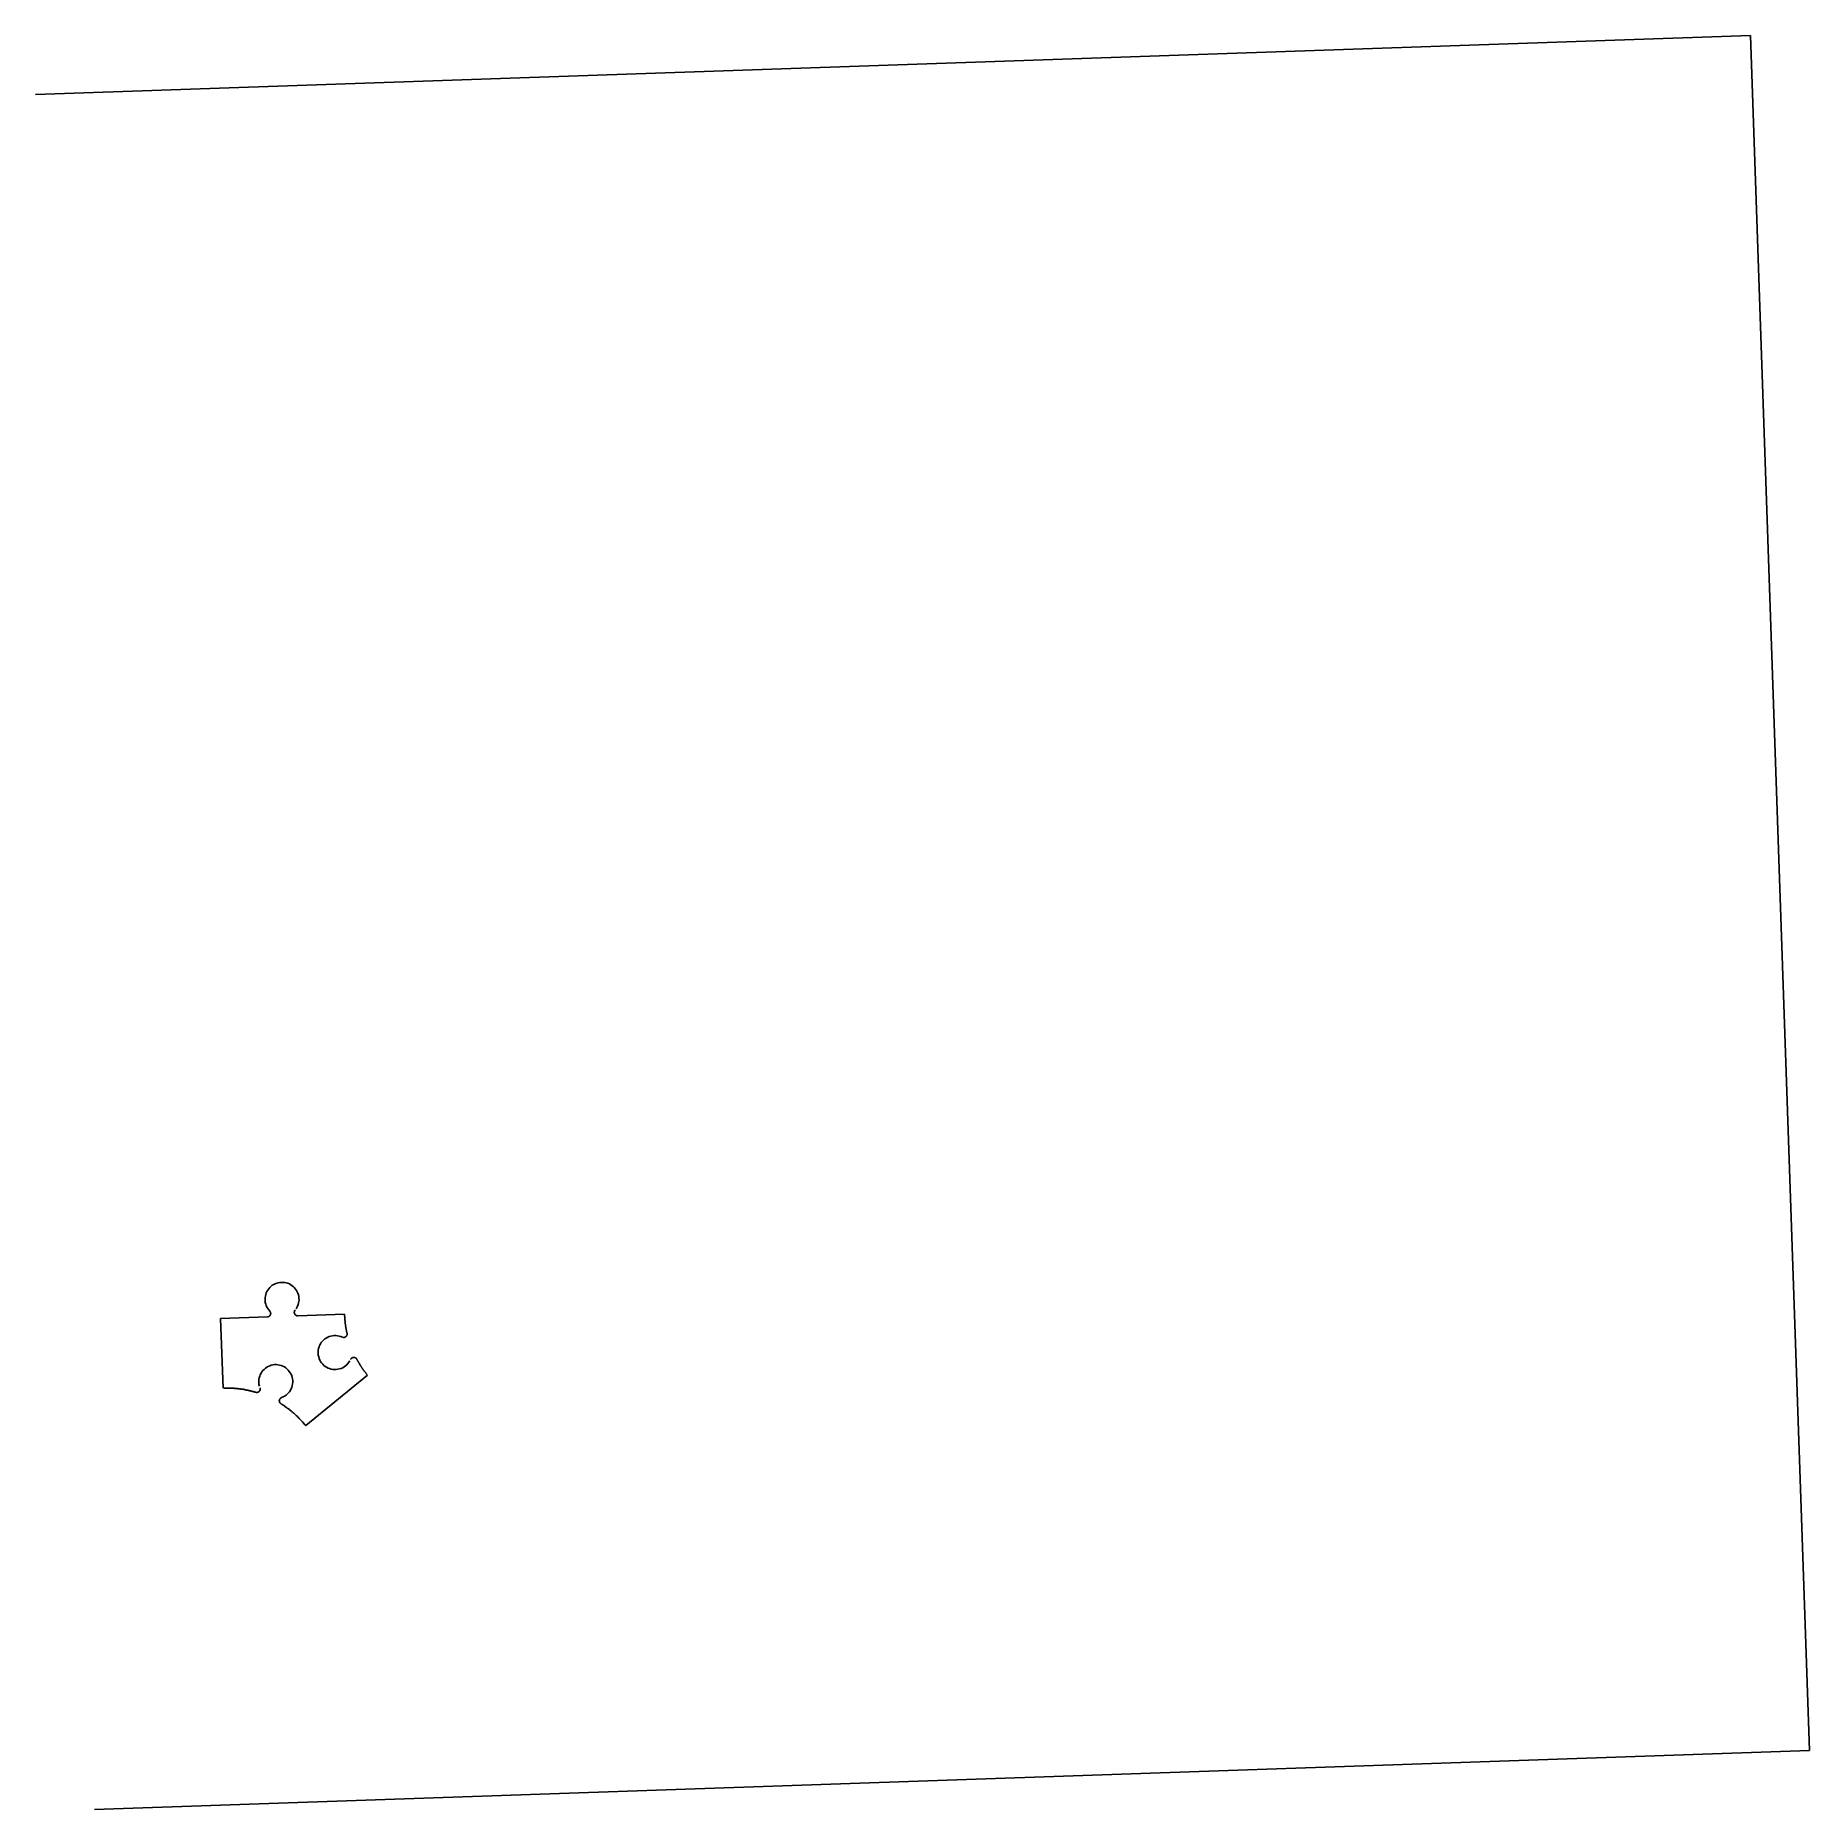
# Model space of a CAD drawing. Header units: metres. Extents: x -1.04 to 1.04, y -1.04 to 1.04.
import ezdxf

# ---------------------------------------------------------------- set-up
doc = ezdxf.new("R2010")
doc.units = ezdxf.units.M

msp = doc.modelspace()

# ---------------------------------------------------------------- linework, layer by layer
at = {"layer": 'Polygon'}
for p, q in [((0.9738, 1.0432), (-1.0432, 0.9738)), ((1.0432, -0.9738), (0.9738, 1.0432)), ((-0.7728, -0.4393), (-0.7724, -0.4374)), ((-0.7724, -0.4374), (-0.7717, -0.4356)), ((-0.7717, -0.4356), (-0.7709, -0.4339)), ((-0.7709, -0.4339), (-0.77, -0.4322)), ((-0.77, -0.4322), (-0.7688, -0.4307)), ((-0.7688, -0.4307), (-0.7676, -0.4292)), ((-0.7676, -0.4292), (-0.7662, -0.4279)), ((-0.7662, -0.4279), (-0.7647, -0.4267)), ((-0.7647, -0.4267), (-0.763, -0.4257)), ((-0.763, -0.4257), (-0.7613, -0.4249)), ((-0.7613, -0.4249), (-0.7595, -0.4242)), ((-0.7595, -0.4242), (-0.7577, -0.4237)), ((-0.7577, -0.4237), (-0.7558, -0.4233)), ((-0.7558, -0.4233), (-0.7539, -0.4232)), ((-0.7539, -0.4232), (-0.752, -0.4232)), ((-0.752, -0.4232), (-0.7501, -0.4234)), ((-0.7501, -0.4234), (-0.7482, -0.4238)), ((-0.7482, -0.4238), (-0.7464, -0.4243)), ((-0.7464, -0.4243), (-0.7446, -0.4251)), ((-0.7446, -0.4251), (-0.7429, -0.426)), ((-0.7429, -0.426), (-0.7413, -0.4271)), ((-0.7413, -0.4271), (-0.7398, -0.4283)), ((-0.7398, -0.4283), (-0.7385, -0.4296)), ((-0.7385, -0.4296), (-0.7373, -0.4311)), ((-0.7373, -0.4311), (-0.7362, -0.4327)), ((-0.7362, -0.4327), (-0.7353, -0.4344)), ((-0.7353, -0.4344), (-0.7345, -0.4361)), ((-0.7345, -0.4361), (-0.7339, -0.4379)), ((-0.7339, -0.4379), (-0.7335, -0.4398)), ((-0.7732, -0.4431), (-0.7731, -0.4412)), ((-0.7731, -0.445), (-0.7732, -0.4431)), ((-0.7731, -0.4412), (-0.7728, -0.4393)), ((-0.7729, -0.4469), (-0.7731, -0.445)), ((-0.7724, -0.4488), (-0.7729, -0.4469)), ((-0.7718, -0.4506), (-0.7724, -0.4488)), ((-0.771, -0.4523), (-0.7718, -0.4506)), ((-0.77, -0.454), (-0.771, -0.4523)), ((-0.7689, -0.4555), (-0.77, -0.454)), ((-0.7677, -0.457), (-0.7689, -0.4555)), ((-0.7677, -0.457), (-0.7677, -0.457)), ((-0.7674, -0.4573), (-0.7675, -0.4571)), ((-0.7673, -0.4574), (-0.7674, -0.4573)), ((-0.7672, -0.4576), (-0.7673, -0.4574)), ((-0.7671, -0.4577), (-0.7672, -0.4576)), ((-0.767, -0.4579), (-0.7671, -0.4577)), ((-0.7669, -0.4581), (-0.767, -0.4579)), ((-0.7668, -0.4583), (-0.7669, -0.4581)), ((-0.7668, -0.4584), (-0.7668, -0.4583)), ((-0.7667, -0.4586), (-0.7668, -0.4584)), ((-0.7667, -0.4588), (-0.7667, -0.4586)), ((-0.7666, -0.459), (-0.7667, -0.4588)), ((-0.7387, -0.4578), (-0.7388, -0.458)), ((-0.7388, -0.458), (-0.7388, -0.4582)), ((-0.7388, -0.4582), (-0.7388, -0.4584)), ((-0.7388, -0.4584), (-0.7388, -0.4586)), ((-0.7388, -0.4586), (-0.7388, -0.4588)), ((-0.7388, -0.4588), (-0.7388, -0.459)), ((-0.7386, -0.4573), (-0.7387, -0.4575)), ((-0.7387, -0.4575), (-0.7387, -0.4577)), ((-0.7387, -0.4577), (-0.7387, -0.4578)), ((-0.7385, -0.4571), (-0.7386, -0.4573)), ((-0.7384, -0.4568), (-0.7385, -0.4569)), ((-0.7385, -0.4569), (-0.7385, -0.4571)), ((-0.7383, -0.4566), (-0.7384, -0.4568)), ((-0.7382, -0.4564), (-0.7383, -0.4566)), ((-0.7381, -0.4563), (-0.7382, -0.4564)), ((-0.738, -0.4561), (-0.7381, -0.4563)), ((-0.7379, -0.456), (-0.738, -0.4561)), ((-0.7379, -0.456), (-0.7379, -0.456)), ((-0.7357, -0.4528), (-0.7367, -0.4544)), ((-0.7349, -0.4511), (-0.7357, -0.4528)), ((-0.7342, -0.4493), (-0.7349, -0.4511)), ((-0.7337, -0.4474), (-0.7342, -0.4493)), ((-0.7334, -0.4455), (-0.7337, -0.4474)), ((-0.7335, -0.4398), (-0.7333, -0.4417)), ((-0.7332, -0.4436), (-0.7334, -0.4455)), ((-0.7333, -0.4417), (-0.7332, -0.4436)), ((-0.8254, -0.4656), (-0.7704, -0.4637)), ((-0.8226, -0.5475), (-0.8254, -0.4656)), ((-0.7704, -0.4637), (-0.7702, -0.4637)), ((-0.7702, -0.4637), (-0.77, -0.4637)), ((-0.77, -0.4637), (-0.7698, -0.4637)), ((-0.7698, -0.4637), (-0.7696, -0.4636)), ((-0.7696, -0.4636), (-0.7695, -0.4636)), ((-0.7695, -0.4636), (-0.7693, -0.4635)), ((-0.7693, -0.4635), (-0.7691, -0.4635)), ((-0.7691, -0.4635), (-0.7689, -0.4634)), ((-0.7689, -0.4634), (-0.7687, -0.4633)), ((-0.7687, -0.4633), (-0.7686, -0.4632)), ((-0.7686, -0.4632), (-0.7684, -0.4631)), ((-0.7684, -0.4631), (-0.7683, -0.463)), ((-0.7683, -0.463), (-0.7681, -0.4629)), ((-0.7681, -0.4629), (-0.768, -0.4628)), ((-0.768, -0.4628), (-0.7678, -0.4627)), ((-0.7678, -0.4627), (-0.7677, -0.4625)), ((-0.7677, -0.4625), (-0.7675, -0.4624)), ((-0.7675, -0.4624), (-0.7674, -0.4622)), ((-0.7674, -0.4622), (-0.7673, -0.4621)), ((-0.7673, -0.4621), (-0.7672, -0.4619)), ((-0.7672, -0.4619), (-0.7671, -0.4618)), ((-0.7671, -0.4618), (-0.767, -0.4616)), ((-0.767, -0.4616), (-0.7669, -0.4614)), ((-0.7669, -0.4614), (-0.7668, -0.4613)), ((-0.7668, -0.4611), (-0.7667, -0.4609)), ((-0.7668, -0.4613), (-0.7668, -0.4611)), ((-0.7667, -0.4607), (-0.7666, -0.4605)), ((-0.7667, -0.4609), (-0.7667, -0.4607)), ((-0.7666, -0.4592), (-0.7666, -0.459)), ((-0.7666, -0.4594), (-0.7666, -0.4592)), ((-0.7665, -0.4596), (-0.7666, -0.4594)), ((-0.7666, -0.4601), (-0.7665, -0.4599)), ((-0.7666, -0.4603), (-0.7666, -0.4601)), ((-0.7666, -0.4605), (-0.7666, -0.4603)), ((-0.7665, -0.4598), (-0.7665, -0.4596)), ((-0.7665, -0.4599), (-0.7665, -0.4598)), ((-0.7388, -0.459), (-0.7387, -0.4592)), ((-0.7387, -0.4592), (-0.7387, -0.4594)), ((-0.7387, -0.4594), (-0.7387, -0.4596)), ((-0.7387, -0.4596), (-0.7386, -0.4597)), ((-0.7386, -0.4597), (-0.7385, -0.4599)), ((-0.7385, -0.4599), (-0.7385, -0.4601)), ((-0.7385, -0.4601), (-0.7384, -0.4603)), ((-0.7384, -0.4603), (-0.7383, -0.4604)), ((-0.7383, -0.4604), (-0.7382, -0.4606)), ((-0.7382, -0.4606), (-0.7381, -0.4608)), ((-0.7381, -0.4608), (-0.738, -0.4609)), ((-0.738, -0.4609), (-0.7379, -0.4611)), ((-0.7379, -0.4611), (-0.7377, -0.4612)), ((-0.7377, -0.4612), (-0.7376, -0.4614)), ((-0.7376, -0.4614), (-0.7375, -0.4615)), ((-0.7375, -0.4615), (-0.7373, -0.4616)), ((-0.7373, -0.4616), (-0.7372, -0.4617)), ((-0.7372, -0.4617), (-0.737, -0.4618)), ((-0.737, -0.4618), (-0.7368, -0.4619)), ((-0.7368, -0.4619), (-0.7367, -0.462)), ((-0.7367, -0.462), (-0.7365, -0.4621)), ((-0.7365, -0.4621), (-0.7363, -0.4622)), ((-0.7363, -0.4622), (-0.7362, -0.4623)), ((-0.7362, -0.4623), (-0.736, -0.4623)), ((-0.736, -0.4623), (-0.7358, -0.4624)), ((-0.7358, -0.4624), (-0.7356, -0.4624)), ((-0.7356, -0.4624), (-0.7354, -0.4625)), ((-0.7354, -0.4625), (-0.7352, -0.4625)), ((-0.7352, -0.4625), (-0.735, -0.4625)), ((-0.735, -0.4625), (-0.7348, -0.4625)), ((-0.6797, -0.4606), (-0.7347, -0.4625)), ((-0.6797, -0.4606), (-0.6797, -0.4611)), ((-0.6797, -0.4611), (-0.6796, -0.4616)), ((-0.6796, -0.4616), (-0.6796, -0.462)), ((-0.6796, -0.462), (-0.6796, -0.4625)), ((-0.6796, -0.4625), (-0.6796, -0.463)), ((-0.6796, -0.463), (-0.6795, -0.4635)), ((-0.6795, -0.4635), (-0.6795, -0.4639)), ((-0.6795, -0.4639), (-0.6795, -0.4644)), ((-0.6795, -0.4644), (-0.6795, -0.4649)), ((-0.6795, -0.4649), (-0.6794, -0.4653)), ((-0.6794, -0.4653), (-0.6794, -0.4658)), ((-0.6794, -0.4658), (-0.6794, -0.4663)), ((-0.6794, -0.4663), (-0.6793, -0.4668)), ((-0.6793, -0.4668), (-0.6793, -0.4672)), ((-0.6793, -0.4672), (-0.6792, -0.4677)), ((-0.6792, -0.4677), (-0.6792, -0.4682)), ((-0.6792, -0.4682), (-0.6791, -0.4686)), ((-0.6791, -0.4686), (-0.6791, -0.4691)), ((-0.6791, -0.4691), (-0.679, -0.4696)), ((-0.679, -0.4696), (-0.679, -0.47)), ((-0.679, -0.47), (-0.6789, -0.4705)), ((-0.6789, -0.4705), (-0.6789, -0.471)), ((-0.6789, -0.471), (-0.6788, -0.4715)), ((-0.6788, -0.4715), (-0.6788, -0.4719)), ((-0.6788, -0.4719), (-0.6787, -0.4724)), ((-0.6787, -0.4724), (-0.6786, -0.4729)), ((-0.6786, -0.4729), (-0.6786, -0.4733)), ((-0.6786, -0.4733), (-0.6785, -0.4738)), ((-0.6785, -0.4738), (-0.6784, -0.4743)), ((-0.6784, -0.4743), (-0.6784, -0.4747)), ((-0.6784, -0.4747), (-0.6783, -0.4752)), ((-0.6783, -0.4752), (-0.6782, -0.4757)), ((-0.6782, -0.4757), (-0.6781, -0.4761)), ((-0.6781, -0.4761), (-0.6781, -0.4766)), ((-0.6781, -0.4766), (-0.678, -0.4771)), ((-0.678, -0.4771), (-0.6779, -0.4775)), ((-0.6779, -0.4775), (-0.6778, -0.478)), ((-0.6778, -0.478), (-0.6777, -0.4785)), ((-0.6777, -0.4785), (-0.6776, -0.4789)), ((-0.6776, -0.4789), (-0.6775, -0.4794)), ((-0.6775, -0.4794), (-0.6775, -0.4798)), ((-0.6775, -0.4798), (-0.6774, -0.4803)), ((-0.7097, -0.4992), (-0.7103, -0.5011)), ((-0.709, -0.4974), (-0.7097, -0.4992)), ((-0.7081, -0.4956), (-0.709, -0.4974)), ((-0.707, -0.494), (-0.7081, -0.4956)), ((-0.7058, -0.4925), (-0.707, -0.494)), ((-0.7044, -0.491), (-0.7058, -0.4925)), ((-0.7029, -0.4898), (-0.7044, -0.491)), ((-0.7013, -0.4887), (-0.7029, -0.4898)), ((-0.6995, -0.4877), (-0.7013, -0.4887)), ((-0.6977, -0.487), (-0.6995, -0.4877)), ((-0.6958, -0.4864), (-0.6977, -0.487)), ((-0.6939, -0.486), (-0.6958, -0.4864)), ((-0.6919, -0.4858), (-0.6939, -0.486)), ((-0.69, -0.4857), (-0.6919, -0.4858)), ((-0.688, -0.4859), (-0.69, -0.4857)), ((-0.6861, -0.4863), (-0.688, -0.4859)), ((-0.6842, -0.4869), (-0.6861, -0.4863)), ((-0.6824, -0.4876), (-0.6842, -0.4869)), ((-0.682, -0.4877), (-0.6822, -0.4877)), ((-0.6818, -0.4878), (-0.682, -0.4877)), ((-0.6817, -0.4878), (-0.6818, -0.4878)), ((-0.6815, -0.4879), (-0.6817, -0.4878)), ((-0.6813, -0.4879), (-0.6815, -0.4879)), ((-0.6811, -0.4879), (-0.6813, -0.4879)), ((-0.6809, -0.488), (-0.6811, -0.4879)), ((-0.6807, -0.488), (-0.6809, -0.488)), ((-0.6806, -0.488), (-0.6807, -0.488)), ((-0.6804, -0.488), (-0.6806, -0.488)), ((-0.6802, -0.4879), (-0.6804, -0.488)), ((-0.68, -0.4879), (-0.6802, -0.4879)), ((-0.6798, -0.4879), (-0.68, -0.4879)), ((-0.6796, -0.4878), (-0.6798, -0.4879)), ((-0.6795, -0.4878), (-0.6796, -0.4878)), ((-0.6793, -0.4877), (-0.6795, -0.4878)), ((-0.6791, -0.4877), (-0.6793, -0.4877)), ((-0.6789, -0.4876), (-0.6791, -0.4877)), ((-0.6788, -0.4875), (-0.6789, -0.4876)), ((-0.6786, -0.4874), (-0.6788, -0.4875)), ((-0.6785, -0.4873), (-0.6786, -0.4874)), ((-0.6783, -0.4872), (-0.6785, -0.4873)), ((-0.6782, -0.4871), (-0.6783, -0.4872)), ((-0.678, -0.487), (-0.6782, -0.4871)), ((-0.6779, -0.4868), (-0.678, -0.487)), ((-0.6777, -0.4867), (-0.6779, -0.4868)), ((-0.6776, -0.4866), (-0.6777, -0.4867)), ((-0.6775, -0.4864), (-0.6776, -0.4866)), ((-0.6774, -0.4863), (-0.6775, -0.4864)), ((-0.6774, -0.4803), (-0.6773, -0.4808)), ((-0.6773, -0.4861), (-0.6774, -0.4863)), ((-0.6773, -0.4808), (-0.6772, -0.4812)), ((-0.6772, -0.486), (-0.6773, -0.4861)), ((-0.6772, -0.4812), (-0.6771, -0.4817)), ((-0.6771, -0.4858), (-0.6772, -0.486)), ((-0.6771, -0.4817), (-0.677, -0.4822)), ((-0.677, -0.4856), (-0.6771, -0.4858)), ((-0.677, -0.4822), (-0.6769, -0.4826)), ((-0.6769, -0.4853), (-0.677, -0.4855)), ((-0.677, -0.4855), (-0.677, -0.4856)), ((-0.6768, -0.4851), (-0.6769, -0.4853)), ((-0.6768, -0.4831), (-0.6767, -0.4833)), ((-0.6767, -0.4847), (-0.6768, -0.4849)), ((-0.6768, -0.4849), (-0.6768, -0.4851)), ((-0.6767, -0.4833), (-0.6767, -0.4834)), ((-0.6767, -0.4834), (-0.6767, -0.4836)), ((-0.6767, -0.4836), (-0.6767, -0.4838)), ((-0.6767, -0.4838), (-0.6767, -0.484)), ((-0.6767, -0.484), (-0.6767, -0.4842)), ((-0.6767, -0.4842), (-0.6767, -0.4844)), ((-0.6767, -0.4844), (-0.6767, -0.4846)), ((-0.6767, -0.4846), (-0.6767, -0.4847)), ((-0.7677, -0.5213), (-0.7695, -0.5221)), ((-0.7658, -0.5207), (-0.7677, -0.5213)), ((-0.7639, -0.5203), (-0.7658, -0.5207)), ((-0.7619, -0.52), (-0.7639, -0.5203)), ((-0.7599, -0.52), (-0.7619, -0.52)), ((-0.758, -0.5202), (-0.7599, -0.52)), ((-0.756, -0.5205), (-0.758, -0.5202)), ((-0.7541, -0.5211), (-0.756, -0.5205)), ((-0.7523, -0.5218), (-0.7541, -0.5211)), ((-0.7106, -0.5031), (-0.7108, -0.505)), ((-0.7108, -0.505), (-0.7108, -0.507)), ((-0.7108, -0.507), (-0.7106, -0.5089)), ((-0.7103, -0.5011), (-0.7106, -0.5031)), ((-0.7106, -0.5089), (-0.7101, -0.5109)), ((-0.7101, -0.5109), (-0.7095, -0.5128)), ((-0.7095, -0.5128), (-0.7088, -0.5146)), ((-0.7088, -0.5146), (-0.7078, -0.5163)), ((-0.7078, -0.5163), (-0.7067, -0.5179)), ((-0.7067, -0.5179), (-0.7054, -0.5194)), ((-0.7054, -0.5194), (-0.704, -0.5208)), ((-0.704, -0.5208), (-0.7024, -0.522)), ((-0.6801, -0.5226), (-0.6785, -0.5215)), ((-0.6785, -0.5215), (-0.677, -0.5202)), ((-0.677, -0.5202), (-0.6757, -0.5188)), ((-0.6757, -0.5188), (-0.6745, -0.5172)), ((-0.6745, -0.5172), (-0.6734, -0.5156)), ((-0.6725, -0.5138), (-0.6724, -0.5136)), ((-0.6724, -0.5135), (-0.6723, -0.5133)), ((-0.6724, -0.5136), (-0.6724, -0.5135)), ((-0.6723, -0.5133), (-0.6722, -0.5132)), ((-0.6722, -0.5132), (-0.672, -0.513)), ((-0.672, -0.513), (-0.6719, -0.5129)), ((-0.6719, -0.5129), (-0.6718, -0.5127)), ((-0.6718, -0.5127), (-0.6717, -0.5126)), ((-0.6717, -0.5126), (-0.6715, -0.5125)), ((-0.6715, -0.5125), (-0.6714, -0.5123)), ((-0.6714, -0.5123), (-0.6713, -0.5122)), ((-0.6713, -0.5122), (-0.6711, -0.5121)), ((-0.6711, -0.5121), (-0.671, -0.512)), ((-0.671, -0.512), (-0.6708, -0.5119)), ((-0.6708, -0.5119), (-0.6706, -0.5118)), ((-0.6706, -0.5118), (-0.6705, -0.5118)), ((-0.6705, -0.5118), (-0.6703, -0.5117)), ((-0.6703, -0.5117), (-0.6701, -0.5116)), ((-0.6701, -0.5116), (-0.6699, -0.5116)), ((-0.6699, -0.5116), (-0.6698, -0.5115)), ((-0.6698, -0.5115), (-0.6696, -0.5115)), ((-0.6696, -0.5115), (-0.6694, -0.5115)), ((-0.6694, -0.5115), (-0.6692, -0.5114)), ((-0.6692, -0.5114), (-0.669, -0.5114)), ((-0.669, -0.5114), (-0.6688, -0.5114)), ((-0.6688, -0.5114), (-0.6686, -0.5114)), ((-0.6686, -0.5114), (-0.6685, -0.5114)), ((-0.6685, -0.5114), (-0.6683, -0.5115)), ((-0.6683, -0.5115), (-0.6681, -0.5115)), ((-0.6681, -0.5115), (-0.6679, -0.5115)), ((-0.6679, -0.5115), (-0.6677, -0.5116)), ((-0.6677, -0.5116), (-0.6676, -0.5116)), ((-0.6676, -0.5116), (-0.6674, -0.5117)), ((-0.6674, -0.5117), (-0.6672, -0.5118)), ((-0.6672, -0.5118), (-0.667, -0.5119)), ((-0.667, -0.5119), (-0.6669, -0.5119)), ((-0.6669, -0.5119), (-0.6667, -0.512)), ((-0.6667, -0.512), (-0.6666, -0.5121)), ((-0.6666, -0.5121), (-0.6664, -0.5123)), ((-0.6664, -0.5123), (-0.6663, -0.5124)), ((-0.6663, -0.5124), (-0.6661, -0.5125)), ((-0.6661, -0.5125), (-0.666, -0.5126)), ((-0.666, -0.5126), (-0.6659, -0.5128)), ((-0.6659, -0.5128), (-0.6658, -0.5129)), ((-0.6658, -0.5129), (-0.6656, -0.513)), ((-0.6656, -0.513), (-0.6655, -0.5132)), ((-0.6655, -0.5132), (-0.6654, -0.5134)), ((-0.6653, -0.5135), (-0.6651, -0.5139)), ((-0.6651, -0.5139), (-0.6649, -0.5143)), ((-0.6649, -0.5143), (-0.6647, -0.5148)), ((-0.6647, -0.5148), (-0.6644, -0.5152)), ((-0.6644, -0.5152), (-0.6642, -0.5156)), ((-0.6642, -0.5156), (-0.664, -0.516)), ((-0.664, -0.516), (-0.6637, -0.5164)), ((-0.6637, -0.5164), (-0.6635, -0.5168)), ((-0.6635, -0.5168), (-0.6633, -0.5172)), ((-0.6633, -0.5172), (-0.663, -0.5176)), ((-0.663, -0.5176), (-0.6628, -0.518)), ((-0.6628, -0.518), (-0.6625, -0.5184)), ((-0.6625, -0.5184), (-0.6623, -0.5188)), ((-0.6623, -0.5188), (-0.662, -0.5192)), ((-0.662, -0.5192), (-0.6618, -0.5197)), ((-0.6618, -0.5197), (-0.6615, -0.5201)), ((-0.6615, -0.5201), (-0.6613, -0.5205)), ((-0.6613, -0.5205), (-0.661, -0.5209)), ((-0.661, -0.5209), (-0.6608, -0.5213)), ((-0.6608, -0.5213), (-0.6605, -0.5216)), ((-0.7804, -0.5375), (-0.7806, -0.5395)), ((-0.7806, -0.5395), (-0.7805, -0.5415)), ((-0.7805, -0.5415), (-0.7803, -0.5434)), ((-0.7801, -0.5356), (-0.7804, -0.5375)), ((-0.7795, -0.5337), (-0.7801, -0.5356)), ((-0.7788, -0.5318), (-0.7795, -0.5337)), ((-0.7779, -0.5301), (-0.7788, -0.5318)), ((-0.7769, -0.5284), (-0.7779, -0.5301)), ((-0.7757, -0.5269), (-0.7769, -0.5284)), ((-0.7743, -0.5255), (-0.7757, -0.5269)), ((-0.7728, -0.5242), (-0.7743, -0.5255)), ((-0.7712, -0.523), (-0.7728, -0.5242)), ((-0.7695, -0.5221), (-0.7712, -0.523)), ((-0.7505, -0.5227), (-0.7523, -0.5218)), ((-0.7489, -0.5238), (-0.7505, -0.5227)), ((-0.7474, -0.525), (-0.7489, -0.5238)), ((-0.7459, -0.5264), (-0.7474, -0.525)), ((-0.7447, -0.5279), (-0.7459, -0.5264)), ((-0.7435, -0.5295), (-0.7447, -0.5279)), ((-0.7426, -0.5312), (-0.7435, -0.5295)), ((-0.7418, -0.533), (-0.7426, -0.5312)), ((-0.7412, -0.5349), (-0.7418, -0.533)), ((-0.7408, -0.5368), (-0.7412, -0.5349)), ((-0.7406, -0.5388), (-0.7408, -0.5368)), ((-0.7408, -0.5427), (-0.7406, -0.5408)), ((-0.7406, -0.5408), (-0.7406, -0.5388)), ((-0.6527, -0.5323), (-0.7254, -0.5916)), ((-0.7024, -0.522), (-0.7008, -0.5231)), ((-0.7008, -0.5231), (-0.699, -0.524)), ((-0.699, -0.524), (-0.6972, -0.5247)), ((-0.6972, -0.5247), (-0.6953, -0.5252)), ((-0.6953, -0.5252), (-0.6933, -0.5256)), ((-0.6933, -0.5256), (-0.6914, -0.5257)), ((-0.6914, -0.5257), (-0.6894, -0.5257)), ((-0.6894, -0.5257), (-0.6875, -0.5254)), ((-0.6875, -0.5254), (-0.6855, -0.525)), ((-0.6855, -0.525), (-0.6837, -0.5244)), ((-0.6837, -0.5244), (-0.6818, -0.5236)), ((-0.6818, -0.5236), (-0.6801, -0.5226)), ((-0.6605, -0.5216), (-0.6603, -0.522)), ((-0.6603, -0.522), (-0.66, -0.5224)), ((-0.66, -0.5224), (-0.6597, -0.5228)), ((-0.6597, -0.5228), (-0.6595, -0.5232)), ((-0.6595, -0.5232), (-0.6592, -0.5236)), ((-0.6592, -0.5236), (-0.659, -0.524)), ((-0.659, -0.524), (-0.6587, -0.5244)), ((-0.6587, -0.5244), (-0.6584, -0.5248)), ((-0.6584, -0.5248), (-0.6582, -0.5252)), ((-0.6582, -0.5252), (-0.6579, -0.5256)), ((-0.6579, -0.5256), (-0.6576, -0.526)), ((-0.6576, -0.526), (-0.6573, -0.5263)), ((-0.6573, -0.5263), (-0.6571, -0.5267)), ((-0.6571, -0.5267), (-0.6568, -0.5271)), ((-0.6568, -0.5271), (-0.6565, -0.5275)), ((-0.6565, -0.5275), (-0.6562, -0.5279)), ((-0.6562, -0.5279), (-0.6559, -0.5282)), ((-0.6559, -0.5282), (-0.6557, -0.5286)), ((-0.6557, -0.5286), (-0.6554, -0.529)), ((-0.6554, -0.529), (-0.6551, -0.5294)), ((-0.6551, -0.5294), (-0.6548, -0.5297)), ((-0.6548, -0.5297), (-0.6545, -0.5301)), ((-0.6545, -0.5301), (-0.6542, -0.5305)), ((-0.6542, -0.5305), (-0.6539, -0.5309)), ((-0.6539, -0.5309), (-0.6536, -0.5312)), ((-0.6536, -0.5312), (-0.6533, -0.5316)), ((-0.6533, -0.5316), (-0.653, -0.532)), ((-0.8209, -0.5475), (-0.8218, -0.5475)), ((-0.8201, -0.5475), (-0.8209, -0.5475)), ((-0.8193, -0.5475), (-0.8201, -0.5475)), ((-0.8185, -0.5475), (-0.8193, -0.5475)), ((-0.8177, -0.5475), (-0.8185, -0.5475)), ((-0.8169, -0.5475), (-0.8177, -0.5475)), ((-0.8161, -0.5475), (-0.8169, -0.5475)), ((-0.8153, -0.5475), (-0.8161, -0.5475)), ((-0.8144, -0.5475), (-0.8153, -0.5475)), ((-0.8136, -0.5476), (-0.8144, -0.5475)), ((-0.8128, -0.5476), (-0.8136, -0.5476)), ((-0.812, -0.5476), (-0.8128, -0.5476)), ((-0.8112, -0.5477), (-0.812, -0.5476)), ((-0.8104, -0.5477), (-0.8112, -0.5477)), ((-0.8096, -0.5478), (-0.8104, -0.5477)), ((-0.8088, -0.5479), (-0.8096, -0.5478)), ((-0.808, -0.5479), (-0.8088, -0.5479)), ((-0.8072, -0.548), (-0.808, -0.5479)), ((-0.8064, -0.5481), (-0.8072, -0.548)), ((-0.8055, -0.5482), (-0.8064, -0.5481)), ((-0.8047, -0.5483), (-0.8055, -0.5482)), ((-0.8039, -0.5483), (-0.8047, -0.5483)), ((-0.8031, -0.5485), (-0.8039, -0.5483)), ((-0.8023, -0.5486), (-0.8031, -0.5485)), ((-0.8015, -0.5487), (-0.8023, -0.5486)), ((-0.8007, -0.5488), (-0.8015, -0.5487)), ((-0.7999, -0.5489), (-0.8007, -0.5488)), ((-0.7991, -0.549), (-0.7999, -0.5489)), ((-0.7983, -0.5492), (-0.7991, -0.549)), ((-0.7975, -0.5493), (-0.7983, -0.5492)), ((-0.7967, -0.5495), (-0.7975, -0.5493)), ((-0.7959, -0.5496), (-0.7967, -0.5495)), ((-0.7951, -0.5498), (-0.7959, -0.5496)), ((-0.7943, -0.5499), (-0.7951, -0.5498)), ((-0.7935, -0.5501), (-0.7943, -0.5499)), ((-0.7927, -0.5503), (-0.7935, -0.5501)), ((-0.7919, -0.5504), (-0.7927, -0.5503)), ((-0.7912, -0.5506), (-0.7919, -0.5504)), ((-0.7904, -0.5508), (-0.7912, -0.5506)), ((-0.7896, -0.551), (-0.7904, -0.5508)), ((-0.7888, -0.5512), (-0.7896, -0.551)), ((-0.788, -0.5514), (-0.7888, -0.5512)), ((-0.7872, -0.5516), (-0.788, -0.5514)), ((-0.7864, -0.5518), (-0.7872, -0.5516)), ((-0.7857, -0.552), (-0.7864, -0.5518)), ((-0.7849, -0.5523), (-0.7857, -0.552)), ((-0.7841, -0.5525), (-0.7849, -0.5523)), ((-0.7837, -0.5526), (-0.7839, -0.5525)), ((-0.7835, -0.5526), (-0.7837, -0.5526)), ((-0.7834, -0.5526), (-0.7835, -0.5526)), ((-0.7832, -0.5526), (-0.7834, -0.5526)), ((-0.783, -0.5527), (-0.7832, -0.5526)), ((-0.7828, -0.5527), (-0.783, -0.5527)), ((-0.7826, -0.5526), (-0.7828, -0.5527)), ((-0.7824, -0.5526), (-0.7826, -0.5526)), ((-0.7823, -0.5526), (-0.7824, -0.5526)), ((-0.7821, -0.5526), (-0.7823, -0.5526)), ((-0.7819, -0.5525), (-0.7821, -0.5526)), ((-0.7817, -0.5525), (-0.7819, -0.5525)), ((-0.7815, -0.5524), (-0.7817, -0.5525)), ((-0.7814, -0.5523), (-0.7815, -0.5524)), ((-0.7812, -0.5523), (-0.7814, -0.5523)), ((-0.781, -0.5522), (-0.7812, -0.5523)), ((-0.7809, -0.5521), (-0.781, -0.5522)), ((-0.7807, -0.552), (-0.7809, -0.5521)), ((-0.7806, -0.5519), (-0.7807, -0.552)), ((-0.7804, -0.5518), (-0.7806, -0.5519)), ((-0.7803, -0.5516), (-0.7804, -0.5518)), ((-0.7803, -0.5434), (-0.7798, -0.5453)), ((-0.7801, -0.5515), (-0.7803, -0.5516)), ((-0.78, -0.5514), (-0.7801, -0.5515)), ((-0.7799, -0.5512), (-0.78, -0.5514)), ((-0.7798, -0.5511), (-0.7799, -0.5512)), ((-0.7797, -0.5509), (-0.7798, -0.5511)), ((-0.7796, -0.5508), (-0.7797, -0.5509)), ((-0.7795, -0.5506), (-0.7796, -0.5508)), ((-0.7794, -0.5505), (-0.7795, -0.5506)), ((-0.7793, -0.5503), (-0.7794, -0.5505)), ((-0.7792, -0.5501), (-0.7793, -0.5503)), ((-0.7792, -0.5472), (-0.7792, -0.5474)), ((-0.7792, -0.5474), (-0.7791, -0.5476)), ((-0.7791, -0.5498), (-0.7792, -0.5499)), ((-0.7792, -0.5499), (-0.7792, -0.5501)), ((-0.7791, -0.5476), (-0.7791, -0.5477)), ((-0.7791, -0.5477), (-0.779, -0.5479)), ((-0.779, -0.5494), (-0.7791, -0.5496)), ((-0.7791, -0.5496), (-0.7791, -0.5498)), ((-0.779, -0.5479), (-0.779, -0.5481)), ((-0.779, -0.5481), (-0.779, -0.5483)), ((-0.779, -0.5483), (-0.779, -0.5485)), ((-0.779, -0.5485), (-0.7789, -0.5487)), ((-0.7789, -0.5487), (-0.779, -0.5489)), ((-0.779, -0.5489), (-0.779, -0.549)), ((-0.779, -0.549), (-0.779, -0.5492)), ((-0.779, -0.5492), (-0.779, -0.5494)), ((-0.7564, -0.5623), (-0.7563, -0.5621)), ((-0.7564, -0.5625), (-0.7564, -0.5623)), ((-0.7564, -0.5627), (-0.7564, -0.5625)), ((-0.7563, -0.5629), (-0.7564, -0.5627)), ((-0.7563, -0.5617), (-0.7562, -0.5616)), ((-0.7563, -0.5619), (-0.7563, -0.5617)), ((-0.7563, -0.5621), (-0.7563, -0.5619)), ((-0.7563, -0.563), (-0.7563, -0.5629)), ((-0.7563, -0.5632), (-0.7563, -0.563)), ((-0.7563, -0.5634), (-0.7563, -0.5632)), ((-0.7562, -0.5614), (-0.7561, -0.5612)), ((-0.7562, -0.5616), (-0.7562, -0.5614)), ((-0.7561, -0.561), (-0.756, -0.5609)), ((-0.7561, -0.5612), (-0.7561, -0.561)), ((-0.756, -0.5609), (-0.7559, -0.5607)), ((-0.7559, -0.5607), (-0.7558, -0.5605)), ((-0.7558, -0.5605), (-0.7557, -0.5604)), ((-0.7557, -0.5604), (-0.7556, -0.5602)), ((-0.7556, -0.5602), (-0.7555, -0.5601)), ((-0.7555, -0.5601), (-0.7554, -0.5599)), ((-0.7554, -0.5599), (-0.7553, -0.5598)), ((-0.7553, -0.5598), (-0.7551, -0.5597)), ((-0.7551, -0.5597), (-0.755, -0.5595)), ((-0.755, -0.5595), (-0.7549, -0.5594)), ((-0.7549, -0.5594), (-0.7547, -0.5593)), ((-0.7547, -0.5593), (-0.7546, -0.5592)), ((-0.7546, -0.5592), (-0.7544, -0.5591)), ((-0.7544, -0.5591), (-0.7542, -0.559)), ((-0.7542, -0.559), (-0.7541, -0.5589)), ((-0.7541, -0.5589), (-0.7539, -0.5589)), ((-0.7537, -0.5588), (-0.7519, -0.558)), ((-0.7519, -0.558), (-0.7502, -0.5571)), ((-0.7502, -0.5571), (-0.7485, -0.556)), ((-0.7485, -0.556), (-0.747, -0.5547)), ((-0.747, -0.5547), (-0.7456, -0.5533)), ((-0.7456, -0.5533), (-0.7444, -0.5518)), ((-0.7444, -0.5518), (-0.7433, -0.5501)), ((-0.7433, -0.5501), (-0.7424, -0.5484)), ((-0.7424, -0.5484), (-0.7417, -0.5466)), ((-0.7417, -0.5466), (-0.7411, -0.5447)), ((-0.7411, -0.5447), (-0.7408, -0.5427)), ((-0.7562, -0.5636), (-0.7563, -0.5634)), ((-0.7562, -0.5638), (-0.7562, -0.5636)), ((-0.7561, -0.5639), (-0.7562, -0.5638)), ((-0.756, -0.5641), (-0.7561, -0.5639)), ((-0.756, -0.5643), (-0.756, -0.5641)), ((-0.7559, -0.5645), (-0.756, -0.5643)), ((-0.7558, -0.5646), (-0.7559, -0.5645)), ((-0.7557, -0.5648), (-0.7558, -0.5646)), ((-0.7556, -0.5649), (-0.7557, -0.5648)), ((-0.7555, -0.5651), (-0.7556, -0.5649)), ((-0.7553, -0.5652), (-0.7555, -0.5651)), ((-0.7552, -0.5653), (-0.7553, -0.5652)), ((-0.7551, -0.5655), (-0.7552, -0.5653)), ((-0.7549, -0.5656), (-0.7551, -0.5655)), ((-0.7548, -0.5657), (-0.7549, -0.5656)), ((-0.7546, -0.5658), (-0.7548, -0.5657)), ((-0.7545, -0.5659), (-0.7546, -0.5658)), ((-0.7531, -0.5668), (-0.7538, -0.5664)), ((-0.7524, -0.5672), (-0.7531, -0.5668)), ((-0.7518, -0.5677), (-0.7524, -0.5672)), ((-0.7511, -0.5681), (-0.7518, -0.5677)), ((-0.7504, -0.5686), (-0.7511, -0.5681)), ((-0.7498, -0.5691), (-0.7504, -0.5686)), ((-0.7491, -0.5695), (-0.7498, -0.5691)), ((-0.7484, -0.57), (-0.7491, -0.5695)), ((-0.7478, -0.5705), (-0.7484, -0.57)), ((-0.7471, -0.571), (-0.7478, -0.5705)), ((-0.7465, -0.5714), (-0.7471, -0.571)), ((-0.7458, -0.5719), (-0.7465, -0.5714)), ((-0.7452, -0.5724), (-0.7458, -0.5719)), ((-0.7445, -0.5729), (-0.7452, -0.5724)), ((-0.7439, -0.5734), (-0.7445, -0.5729)), ((-0.7433, -0.5739), (-0.7439, -0.5734)), ((-0.7426, -0.5744), (-0.7433, -0.5739)), ((-0.742, -0.575), (-0.7426, -0.5744)), ((-0.7414, -0.5755), (-0.742, -0.575)), ((-0.7408, -0.576), (-0.7414, -0.5755)), ((-0.7401, -0.5765), (-0.7408, -0.576)), ((-0.7395, -0.5771), (-0.7401, -0.5765)), ((-0.7389, -0.5776), (-0.7395, -0.5771)), ((-0.7383, -0.5781), (-0.7389, -0.5776)), ((-0.7377, -0.5787), (-0.7383, -0.5781)), ((-0.7371, -0.5792), (-0.7377, -0.5787)), ((-0.7365, -0.5798), (-0.7371, -0.5792)), ((-0.7359, -0.5803), (-0.7365, -0.5798)), ((-0.7353, -0.5809), (-0.7359, -0.5803)), ((-0.7348, -0.5815), (-0.7353, -0.5809)), ((-0.7342, -0.582), (-0.7348, -0.5815)), ((-0.7336, -0.5826), (-0.7342, -0.582)), ((-0.733, -0.5832), (-0.7336, -0.5826)), ((-0.7325, -0.5838), (-0.733, -0.5832)), ((-0.7319, -0.5843), (-0.7325, -0.5838)), ((-0.7313, -0.5849), (-0.7319, -0.5843)), ((-0.7308, -0.5855), (-0.7313, -0.5849)), ((-0.7302, -0.5861), (-0.7308, -0.5855)), ((-0.7297, -0.5867), (-0.7302, -0.5861)), ((-0.7291, -0.5873), (-0.7297, -0.5867)), ((-0.7286, -0.5879), (-0.7291, -0.5873)), ((-0.7281, -0.5885), (-0.7286, -0.5879)), ((-0.7275, -0.5891), (-0.7281, -0.5885)), ((-0.727, -0.5898), (-0.7275, -0.5891)), ((-0.7265, -0.5904), (-0.727, -0.5898)), ((-0.726, -0.591), (-0.7265, -0.5904)), ((-0.7254, -0.5916), (-0.726, -0.591)), ((-0.9738, -1.0432), (1.0432, -0.9738))]:
    msp.add_line(p, q, dxfattribs=at)

doc.saveas('drawing.dxf')
